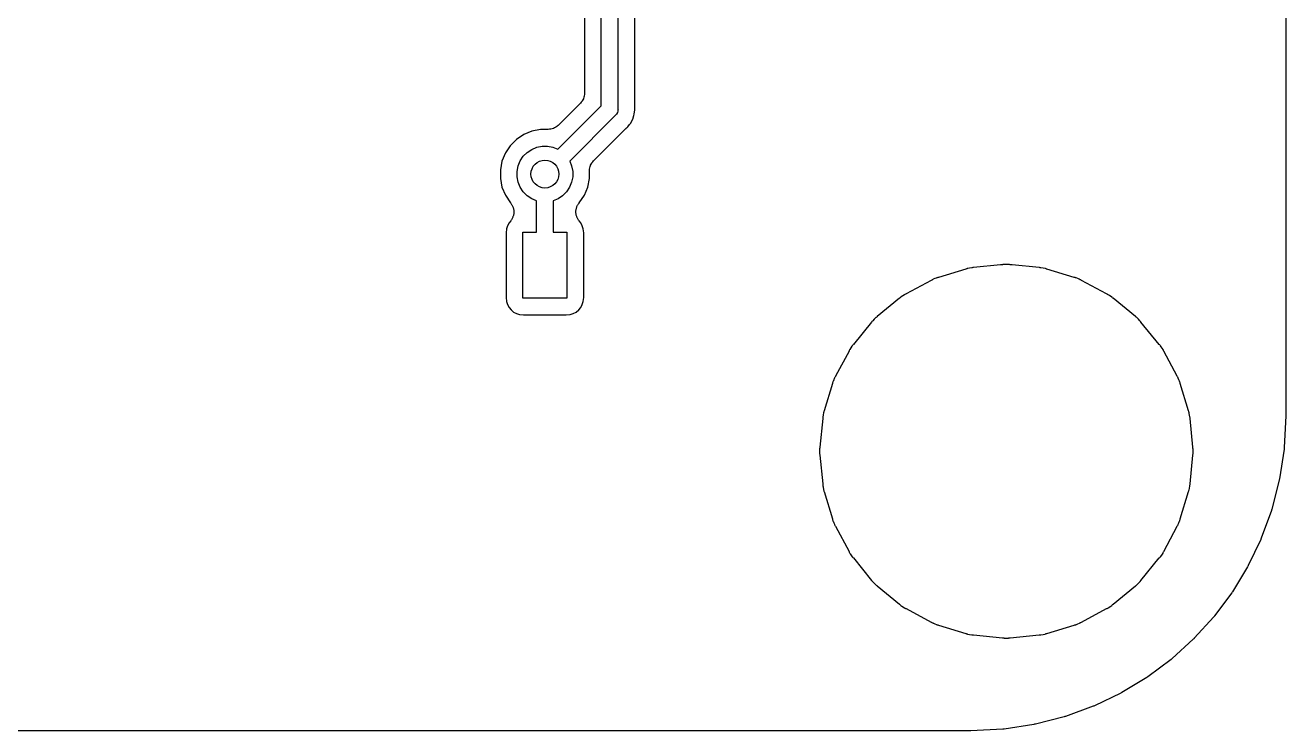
# Model space of a CAD drawing. Extents: x 98.9 to 141.5, y -118.8 to -76.2.
# Drawn here: x 130 to 141.49, y -118.8 to -112.37 of the extents above; entities that cross this region are included whole.
import ezdxf

# ---------------------------------------------------------------- set-up
doc = ezdxf.new("R2010")
doc.units = 0
doc.layers.add('BLACK', color=7, linetype='CONTINUOUS')

msp = doc.modelspace()

# ---------------------------------------------------------------- linework, layer by layer
at = {"layer": 'BLACK', "linetype": 'CONTINUOUS'}
for p, q in [((141.488, -102.097), (141.488, -115.926)), ((135.249, -113.108), (135.249, -108.662)), ((135.401, -108.634), (135.401, -113.136)), ((135.554, -113.123), (135.554, -108.647)), ((135.096, -108.777), (135.096, -112.993)), ((135.08, -113.053), (135.075, -113.063)), ((135.086, -113.043), (135.08, -113.053)), ((135.087, -113.042), (135.086, -113.042)), ((135.086, -113.042), (135.086, -113.043)), ((135.09, -113.03), (135.087, -113.042)), ((135.094, -113.019), (135.09, -113.03)), ((135.095, -113.006), (135.094, -113.018)), ((135.094, -113.018), (135.094, -113.018)), ((135.094, -113.018), (135.094, -113.019)), ((135.096, -112.994), (135.095, -113.006)), ((135.096, -112.993), (135.096, -112.993)), ((135.096, -112.993), (135.096, -112.993)), ((135.096, -112.993), (135.096, -112.993)), ((135.096, -112.993), (135.096, -112.994)), ((134.853, -113.504), (135.249, -113.108)), ((135.059, -113.083), (134.855, -113.286)), ((135.067, -113.073), (135.059, -113.083)), ((135.074, -113.064), (135.067, -113.073)), ((135.075, -113.064), (135.074, -113.064)), ((135.075, -113.063), (135.075, -113.064)), ((135.396, -113.169), (135.389, -113.183)), ((135.4, -113.155), (135.396, -113.169)), ((135.401, -113.144), (135.4, -113.155)), ((135.401, -113.136), (135.402, -113.14)), ((135.402, -113.14), (135.401, -113.144)), ((135.401, -113.144), (135.401, -113.144)), ((135.55, -113.184), (135.554, -113.145)), ((135.554, -113.128), (135.554, -113.123)), ((135.554, -113.133), (135.554, -113.128)), ((135.554, -113.135), (135.554, -113.133)), ((135.555, -113.14), (135.554, -113.135)), ((135.554, -113.145), (135.555, -113.14)), ((135.554, -113.145), (135.554, -113.145)), ((134.855, -113.286), (134.855, -113.287)), ((135.376, -113.197), (134.961, -113.612)), ((135.379, -113.194), (135.376, -113.197)), ((135.389, -113.183), (135.379, -113.194)), ((135.491, -113.298), (135.506, -113.279)), ((135.506, -113.279), (135.516, -113.268)), ((135.506, -113.279), (135.506, -113.279)), ((135.516, -113.268), (135.537, -113.228)), ((135.537, -113.228), (135.547, -113.197)), ((135.547, -113.197), (135.55, -113.185)), ((135.547, -113.197), (135.547, -113.197)), ((135.55, -113.185), (135.55, -113.184)), ((135.55, -113.184), (135.55, -113.184)), ((134.542, -113.37), (134.476, -113.414)), ((134.616, -113.339), (134.542, -113.37)), ((134.695, -113.324), (134.616, -113.339)), ((134.766, -113.324), (134.695, -113.324)), ((134.777, -113.322), (134.766, -113.324)), ((134.789, -113.321), (134.777, -113.322)), ((134.79, -113.321), (134.789, -113.321)), ((134.801, -113.318), (134.79, -113.321)), ((134.79, -113.321), (134.79, -113.321)), ((134.813, -113.315), (134.801, -113.318)), ((134.814, -113.314), (134.813, -113.314)), ((134.813, -113.314), (134.813, -113.315)), ((134.824, -113.309), (134.814, -113.314)), ((134.835, -113.303), (134.824, -113.309)), ((134.836, -113.302), (134.835, -113.303)), ((134.835, -113.303), (134.835, -113.303)), ((134.845, -113.295), (134.836, -113.302)), ((134.854, -113.288), (134.845, -113.295)), ((134.855, -113.287), (134.854, -113.288)), ((134.855, -113.287), (134.855, -113.287)), ((134.855, -113.287), (134.855, -113.287)), ((135.179, -113.61), (135.474, -113.314)), ((135.474, -113.314), (135.476, -113.313)), ((135.476, -113.313), (135.48, -113.309)), ((135.48, -113.309), (135.484, -113.306)), ((135.484, -113.306), (135.487, -113.302)), ((135.487, -113.302), (135.491, -113.299)), ((135.491, -113.299), (135.491, -113.298)), ((134.419, -113.471), (134.375, -113.537)), ((134.476, -113.414), (134.419, -113.471)), ((134.573, -113.533), (134.615, -113.505)), ((134.615, -113.505), (134.661, -113.486)), ((134.661, -113.486), (134.71, -113.476)), ((134.71, -113.476), (134.76, -113.476)), ((134.76, -113.476), (134.809, -113.486)), ((134.809, -113.486), (134.853, -113.504)), ((134.344, -113.611), (134.329, -113.69)), ((134.375, -113.537), (134.344, -113.611)), ((134.491, -113.656), (134.51, -113.61)), ((134.51, -113.61), (134.538, -113.568)), ((134.538, -113.568), (134.573, -113.533)), ((134.961, -113.612), (134.979, -113.656)), ((135.157, -113.639), (135.163, -113.629)), ((135.163, -113.629), (135.163, -113.628)), ((135.163, -113.628), (135.164, -113.628)), ((135.164, -113.628), (135.171, -113.619)), ((135.171, -113.619), (135.179, -113.61)), ((134.329, -113.69), (134.329, -113.77)), ((134.481, -113.705), (134.491, -113.656)), ((134.481, -113.755), (134.481, -113.705)), ((134.979, -113.656), (134.989, -113.705)), ((134.989, -113.705), (134.989, -113.755)), ((135.141, -113.698), (135.143, -113.686)), ((135.141, -113.699), (135.141, -113.698)), ((135.141, -113.77), (135.141, -113.699)), ((135.141, -113.699), (135.141, -113.699)), ((135.141, -113.699), (135.141, -113.699)), ((135.141, -113.699), (135.141, -113.699)), ((135.143, -113.686), (135.144, -113.674)), ((135.144, -113.673), (135.148, -113.662)), ((135.144, -113.674), (135.144, -113.673)), ((135.144, -113.674), (135.144, -113.674)), ((135.148, -113.662), (135.151, -113.651)), ((135.151, -113.65), (135.152, -113.649)), ((135.151, -113.651), (135.151, -113.65)), ((135.152, -113.649), (135.157, -113.639)), ((134.329, -113.77), (134.344, -113.849)), ((134.344, -113.849), (134.375, -113.923)), ((134.491, -113.804), (134.481, -113.755)), ((134.51, -113.85), (134.491, -113.804)), ((134.538, -113.892), (134.51, -113.85)), ((134.96, -113.85), (134.932, -113.892)), ((134.979, -113.804), (134.96, -113.85)), ((134.989, -113.755), (134.979, -113.804)), ((135.095, -113.923), (135.126, -113.849)), ((135.126, -113.849), (135.141, -113.77)), ((134.375, -113.923), (134.421, -113.992)), ((134.573, -113.927), (134.538, -113.892)), ((134.615, -113.955), (134.573, -113.927)), ((134.659, -113.973), (134.615, -113.955)), ((134.659, -114.26), (134.659, -113.973)), ((134.855, -113.955), (134.811, -113.973)), ((134.811, -113.973), (134.811, -114.26)), ((134.897, -113.927), (134.855, -113.955)), ((134.932, -113.892), (134.897, -113.927)), ((135.049, -113.991), (135.095, -113.923)), ((134.421, -113.992), (134.424, -113.995)), ((134.424, -113.995), (134.428, -114)), ((134.428, -114), (134.432, -114.006)), ((134.432, -114.006), (134.435, -114.011)), ((134.435, -114.011), (134.438, -114.016)), ((134.438, -114.016), (134.44, -114.022)), ((134.44, -114.022), (134.443, -114.028)), ((134.443, -114.028), (134.445, -114.033)), ((134.445, -114.033), (134.447, -114.039)), ((134.447, -114.039), (134.448, -114.045)), ((134.448, -114.045), (134.45, -114.051)), ((134.45, -114.051), (134.451, -114.057)), ((134.451, -114.057), (134.452, -114.063)), ((134.452, -114.088), (134.451, -114.094)), ((134.452, -114.063), (134.452, -114.07)), ((134.452, -114.07), (134.452, -114.076)), ((134.452, -114.076), (134.452, -114.082)), ((134.452, -114.082), (134.452, -114.088)), ((135.017, -114.074), (135.018, -114.068)), ((135.018, -114.08), (135.017, -114.074)), ((135.018, -114.061), (135.019, -114.055)), ((135.018, -114.068), (135.018, -114.061)), ((135.018, -114.086), (135.018, -114.08)), ((135.019, -114.092), (135.018, -114.086)), ((135.019, -114.055), (135.02, -114.05)), ((135.02, -114.05), (135.022, -114.043)), ((135.022, -114.043), (135.023, -114.037)), ((135.023, -114.037), (135.026, -114.032)), ((135.026, -114.032), (135.027, -114.026)), ((135.027, -114.026), (135.03, -114.02)), ((135.03, -114.02), (135.033, -114.014)), ((135.033, -114.014), (135.036, -114.009)), ((135.036, -114.009), (135.039, -114.004)), ((135.039, -114.004), (135.043, -113.999)), ((135.043, -113.999), (135.047, -113.994)), ((135.047, -113.994), (135.049, -113.991)), ((134.394, -114.201), (134.385, -114.23)), ((134.408, -114.175), (134.394, -114.201)), ((134.424, -114.155), (134.408, -114.175)), ((134.427, -114.151), (134.424, -114.155)), ((134.431, -114.146), (134.427, -114.151)), ((134.434, -114.14), (134.431, -114.146)), ((134.437, -114.135), (134.434, -114.14)), ((134.44, -114.13), (134.437, -114.135)), ((134.442, -114.124), (134.44, -114.13)), ((134.444, -114.118), (134.442, -114.124)), ((134.447, -114.112), (134.444, -114.118)), ((134.448, -114.106), (134.447, -114.112)), ((134.45, -114.101), (134.448, -114.106)), ((134.451, -114.094), (134.45, -114.101)), ((135.02, -114.099), (135.019, -114.092)), ((135.021, -114.105), (135.02, -114.099)), ((135.023, -114.11), (135.021, -114.105)), ((135.025, -114.116), (135.023, -114.11)), ((135.027, -114.123), (135.025, -114.116)), ((135.03, -114.128), (135.027, -114.123)), ((135.032, -114.133), (135.03, -114.128)), ((135.035, -114.139), (135.032, -114.133)), ((135.038, -114.145), (135.035, -114.139)), ((135.042, -114.149), (135.038, -114.145)), ((135.045, -114.154), (135.042, -114.149)), ((135.046, -114.155), (135.045, -114.154)), ((135.062, -114.175), (135.046, -114.155)), ((135.076, -114.201), (135.062, -114.175)), ((135.085, -114.23), (135.076, -114.201)), ((134.385, -114.23), (134.381, -114.266)), ((134.381, -114.266), (134.381, -114.854)), ((134.535, -114.86), (134.535, -114.26)), ((134.535, -114.26), (134.659, -114.26)), ((134.811, -114.26), (134.935, -114.26)), ((134.935, -114.26), (134.935, -114.86)), ((135.089, -114.266), (135.085, -114.23)), ((135.089, -114.854), (135.089, -114.266)), ((138.573, -114.596), (138.324, -114.672)), ((138.578, -114.594), (138.573, -114.596)), ((138.583, -114.593), (138.578, -114.594)), ((138.584, -114.592), (138.583, -114.593)), ((138.588, -114.59), (138.584, -114.592)), ((138.606, -114.587), (138.588, -114.59)), ((138.627, -114.583), (138.606, -114.587)), ((138.606, -114.587), (138.606, -114.587)), ((138.606, -114.587), (138.606, -114.587)), ((138.631, -114.583), (138.627, -114.583)), ((138.636, -114.582), (138.631, -114.583)), ((138.641, -114.582), (138.636, -114.582)), ((138.643, -114.582), (138.641, -114.582)), ((138.889, -114.558), (138.643, -114.582)), ((138.905, -114.556), (138.889, -114.558)), ((138.889, -114.558), (138.889, -114.558)), ((138.91, -114.555), (138.905, -114.556)), ((138.916, -114.555), (138.91, -114.555)), ((138.917, -114.554), (138.916, -114.555)), ((138.921, -114.554), (138.917, -114.554)), ((138.937, -114.554), (138.921, -114.554)), ((138.945, -114.554), (138.937, -114.554)), ((138.961, -114.554), (138.945, -114.554)), ((138.965, -114.554), (138.961, -114.554)), ((138.97, -114.555), (138.965, -114.554)), ((138.975, -114.556), (138.97, -114.555)), ((138.977, -114.556), (138.975, -114.556)), ((138.992, -114.558), (138.977, -114.556)), ((138.993, -114.558), (138.992, -114.558)), ((139.239, -114.582), (138.993, -114.558)), ((139.244, -114.582), (139.239, -114.582)), ((139.25, -114.583), (139.244, -114.582)), ((139.251, -114.583), (139.25, -114.583)), ((139.255, -114.583), (139.251, -114.583)), ((139.276, -114.587), (139.255, -114.583)), ((139.294, -114.59), (139.276, -114.587)), ((139.276, -114.587), (139.276, -114.587)), ((139.298, -114.592), (139.294, -114.59)), ((139.303, -114.593), (139.298, -114.592)), ((139.308, -114.596), (139.303, -114.593)), ((139.309, -114.596), (139.308, -114.596)), ((139.558, -114.672), (139.309, -114.596)), ((138.257, -114.699), (138.028, -114.822)), ((138.262, -114.696), (138.257, -114.699)), ((138.266, -114.694), (138.262, -114.696)), ((138.268, -114.693), (138.266, -114.694)), ((138.271, -114.691), (138.268, -114.693)), ((138.275, -114.689), (138.271, -114.691)), ((138.29, -114.683), (138.275, -114.689)), ((138.275, -114.689), (138.275, -114.689)), ((138.303, -114.678), (138.29, -114.683)), ((138.29, -114.683), (138.29, -114.683)), ((138.29, -114.683), (138.29, -114.683)), ((138.304, -114.677), (138.303, -114.678)), ((138.303, -114.678), (138.303, -114.678)), ((138.308, -114.675), (138.304, -114.677)), ((138.311, -114.675), (138.308, -114.675)), ((138.317, -114.673), (138.311, -114.675)), ((138.322, -114.672), (138.317, -114.673)), ((138.324, -114.672), (138.322, -114.672)), ((139.564, -114.673), (139.558, -114.672)), ((139.569, -114.674), (139.564, -114.673)), ((139.571, -114.675), (139.569, -114.674)), ((139.574, -114.675), (139.571, -114.675)), ((139.578, -114.677), (139.574, -114.675)), ((139.593, -114.683), (139.578, -114.677)), ((139.578, -114.677), (139.578, -114.677)), ((139.606, -114.689), (139.593, -114.683)), ((139.593, -114.683), (139.593, -114.683)), ((139.593, -114.683), (139.593, -114.683)), ((139.607, -114.689), (139.606, -114.689)), ((139.606, -114.689), (139.606, -114.689)), ((139.611, -114.691), (139.607, -114.689)), ((139.614, -114.693), (139.611, -114.691)), ((139.619, -114.695), (139.614, -114.693)), ((139.623, -114.698), (139.619, -114.695)), ((139.625, -114.699), (139.623, -114.698)), ((139.854, -114.822), (139.625, -114.699)), ((134.381, -114.854), (134.385, -114.89)), ((134.385, -114.89), (134.394, -114.919)), ((134.935, -114.86), (134.535, -114.86)), ((135.076, -114.919), (135.085, -114.89)), ((135.085, -114.89), (135.089, -114.854)), ((137.968, -114.862), (137.764, -115.029)), ((137.972, -114.858), (137.968, -114.862)), ((137.976, -114.855), (137.972, -114.858)), ((137.977, -114.853), (137.976, -114.855)), ((137.98, -114.851), (137.977, -114.853)), ((137.983, -114.848), (137.98, -114.851)), ((138.013, -114.829), (137.983, -114.848)), ((137.983, -114.848), (137.983, -114.848)), ((138.016, -114.827), (138.013, -114.829)), ((138.021, -114.825), (138.016, -114.827)), ((138.026, -114.823), (138.021, -114.825)), ((138.028, -114.822), (138.026, -114.823)), ((139.859, -114.824), (139.854, -114.822)), ((139.864, -114.826), (139.859, -114.824)), ((139.866, -114.827), (139.864, -114.826)), ((139.869, -114.829), (139.866, -114.827)), ((139.882, -114.837), (139.869, -114.829)), ((139.902, -114.851), (139.882, -114.837)), ((139.882, -114.837), (139.882, -114.837)), ((139.905, -114.853), (139.902, -114.851)), ((139.909, -114.857), (139.905, -114.853)), ((139.913, -114.861), (139.909, -114.857)), ((139.914, -114.862), (139.913, -114.861)), ((140.118, -115.029), (139.914, -114.862)), ((134.394, -114.919), (134.408, -114.945)), ((134.408, -114.945), (134.427, -114.968)), ((134.427, -114.968), (134.45, -114.987)), ((134.45, -114.987), (134.476, -115.001)), ((134.476, -115.001), (134.505, -115.01)), ((134.965, -115.01), (134.994, -115.001)), ((134.994, -115.001), (135.02, -114.987)), ((135.02, -114.987), (135.043, -114.968)), ((135.043, -114.968), (135.062, -114.945)), ((135.062, -114.945), (135.076, -114.919)), ((134.505, -115.01), (134.541, -115.014)), ((134.541, -115.014), (134.929, -115.014)), ((134.929, -115.014), (134.965, -115.01)), ((137.713, -115.079), (137.547, -115.283)), ((137.716, -115.075), (137.713, -115.079)), ((137.72, -115.071), (137.716, -115.075)), ((137.721, -115.069), (137.72, -115.071)), ((137.723, -115.066), (137.721, -115.069)), ((137.737, -115.052), (137.723, -115.066)), ((137.751, -115.038), (137.737, -115.052)), ((137.737, -115.052), (137.737, -115.052)), ((137.737, -115.052), (137.737, -115.052)), ((137.754, -115.036), (137.751, -115.038)), ((137.758, -115.033), (137.754, -115.036)), ((137.763, -115.03), (137.758, -115.033)), ((137.764, -115.029), (137.763, -115.03)), ((140.122, -115.032), (140.118, -115.029)), ((140.126, -115.035), (140.122, -115.032)), ((140.128, -115.036), (140.126, -115.035)), ((140.131, -115.038), (140.128, -115.036)), ((140.145, -115.052), (140.131, -115.038)), ((140.159, -115.066), (140.145, -115.052)), ((140.145, -115.052), (140.145, -115.052)), ((140.145, -115.052), (140.145, -115.052)), ((140.161, -115.069), (140.159, -115.066)), ((140.164, -115.074), (140.161, -115.069)), ((140.167, -115.078), (140.164, -115.074)), ((140.168, -115.079), (140.167, -115.078)), ((140.335, -115.283), (140.168, -115.079)), ((137.507, -115.343), (137.384, -115.572)), ((137.509, -115.338), (137.507, -115.343)), ((137.511, -115.333), (137.509, -115.338)), ((137.512, -115.331), (137.511, -115.333)), ((137.513, -115.328), (137.512, -115.331)), ((137.533, -115.298), (137.513, -115.328)), ((137.536, -115.295), (137.533, -115.298)), ((137.533, -115.298), (137.533, -115.298)), ((137.538, -115.292), (137.536, -115.295)), ((137.542, -115.288), (137.538, -115.292)), ((137.545, -115.284), (137.542, -115.288)), ((137.547, -115.283), (137.545, -115.284)), ((140.339, -115.287), (140.335, -115.283)), ((140.343, -115.291), (140.339, -115.287)), ((140.344, -115.292), (140.343, -115.291)), ((140.346, -115.295), (140.344, -115.292)), ((140.353, -115.304), (140.346, -115.295)), ((140.369, -115.328), (140.353, -115.304)), ((140.353, -115.304), (140.353, -115.304)), ((140.37, -115.331), (140.369, -115.328)), ((140.372, -115.336), (140.37, -115.331)), ((140.374, -115.341), (140.372, -115.336)), ((140.375, -115.343), (140.374, -115.341)), ((140.498, -115.572), (140.375, -115.343)), ((137.378, -115.583), (137.376, -115.586)), ((137.38, -115.578), (137.378, -115.583)), ((137.383, -115.574), (137.38, -115.578)), ((137.384, -115.572), (137.383, -115.574)), ((140.501, -115.577), (140.498, -115.572)), ((140.503, -115.582), (140.501, -115.577)), ((140.504, -115.583), (140.503, -115.582)), ((140.506, -115.586), (140.504, -115.583)), ((137.357, -115.639), (137.281, -115.888)), ((137.358, -115.633), (137.357, -115.639)), ((137.359, -115.628), (137.358, -115.633)), ((137.36, -115.627), (137.359, -115.628)), ((137.362, -115.619), (137.36, -115.623)), ((137.36, -115.623), (137.36, -115.627)), ((137.368, -115.605), (137.362, -115.619)), ((137.362, -115.619), (137.362, -115.619)), ((137.373, -115.591), (137.368, -115.605)), ((137.368, -115.605), (137.368, -115.605)), ((137.368, -115.605), (137.368, -115.605)), ((137.374, -115.59), (137.373, -115.591)), ((137.373, -115.591), (137.373, -115.591)), ((137.376, -115.586), (137.374, -115.59)), ((140.508, -115.59), (140.506, -115.586)), ((140.514, -115.605), (140.508, -115.59)), ((140.508, -115.59), (140.508, -115.59)), ((140.519, -115.618), (140.514, -115.605)), ((140.514, -115.605), (140.514, -115.605)), ((140.514, -115.605), (140.514, -115.605)), ((140.52, -115.619), (140.519, -115.618)), ((140.519, -115.618), (140.519, -115.618)), ((140.522, -115.623), (140.52, -115.619)), ((140.522, -115.627), (140.522, -115.623)), ((140.524, -115.632), (140.522, -115.627)), ((140.525, -115.637), (140.524, -115.632)), ((140.525, -115.639), (140.525, -115.637)), ((140.601, -115.888), (140.525, -115.639)), ((137.271, -115.926), (137.267, -115.942)), ((137.275, -115.903), (137.271, -115.926)), ((137.271, -115.926), (137.271, -115.926)), ((137.277, -115.899), (137.275, -115.903)), ((137.278, -115.894), (137.277, -115.899)), ((137.28, -115.889), (137.278, -115.894)), ((137.281, -115.888), (137.28, -115.889)), ((140.603, -115.893), (140.601, -115.888)), ((140.605, -115.898), (140.603, -115.893)), ((140.605, -115.899), (140.605, -115.898)), ((140.607, -115.903), (140.605, -115.899)), ((140.608, -115.911), (140.607, -115.903)), ((140.614, -115.942), (140.608, -115.911)), ((140.608, -115.911), (140.608, -115.911)), ((140.608, -115.911), (140.608, -115.911)), ((141.488, -115.926), (141.488, -115.928)), ((141.488, -115.928), (141.488, -115.93)), ((137.267, -115.958), (137.241, -116.22)), ((137.267, -115.942), (137.267, -115.946)), ((137.267, -115.946), (137.267, -115.948)), ((137.267, -115.948), (137.267, -115.953)), ((137.267, -115.953), (137.267, -115.958)), ((140.614, -115.946), (140.614, -115.942)), ((140.615, -115.951), (140.614, -115.946)), ((140.615, -115.956), (140.615, -115.951)), ((140.615, -115.958), (140.615, -115.956)), ((140.641, -116.22), (140.615, -115.958)), ((141.488, -115.933), (141.474, -116.223)), ((141.488, -115.93), (141.488, -115.933)), ((137.239, -116.232), (137.238, -116.236)), ((137.238, -116.236), (137.238, -116.256)), ((137.238, -116.256), (137.238, -116.256)), ((137.238, -116.256), (137.238, -116.256)), ((137.238, -116.256), (137.238, -116.276)), ((137.24, -116.227), (137.239, -116.232)), ((137.241, -116.222), (137.24, -116.227)), ((137.241, -116.22), (137.241, -116.222)), ((140.642, -116.225), (140.641, -116.22)), ((140.642, -116.231), (140.642, -116.225)), ((140.643, -116.232), (140.642, -116.231)), ((140.644, -116.236), (140.643, -116.232)), ((140.644, -116.256), (140.644, -116.236)), ((140.644, -116.276), (140.644, -116.256)), ((140.644, -116.256), (140.644, -116.256)), ((140.644, -116.256), (140.644, -116.256)), ((141.472, -116.236), (141.431, -116.509)), ((141.473, -116.23), (141.472, -116.236)), ((141.474, -116.223), (141.473, -116.225)), ((141.473, -116.225), (141.473, -116.23)), ((137.238, -116.276), (137.239, -116.28)), ((137.239, -116.28), (137.239, -116.281)), ((137.239, -116.281), (137.24, -116.287)), ((137.24, -116.287), (137.241, -116.292)), ((137.241, -116.292), (137.267, -116.554)), ((140.615, -116.554), (140.641, -116.292)), ((140.641, -116.29), (140.642, -116.285)), ((140.641, -116.292), (140.641, -116.29)), ((140.642, -116.285), (140.643, -116.28)), ((140.643, -116.28), (140.644, -116.276)), ((137.267, -116.554), (137.267, -116.556)), ((137.267, -116.556), (137.267, -116.561)), ((137.267, -116.561), (137.267, -116.566)), ((137.267, -116.566), (137.267, -116.57)), ((137.267, -116.57), (137.27, -116.581)), ((137.27, -116.581), (137.27, -116.581)), ((137.27, -116.581), (137.275, -116.609)), ((137.275, -116.609), (137.277, -116.613)), ((137.277, -116.613), (137.277, -116.614)), ((137.277, -116.614), (137.279, -116.62)), ((140.602, -116.623), (140.604, -116.618)), ((140.604, -116.618), (140.605, -116.613)), ((140.605, -116.613), (140.607, -116.609)), ((140.607, -116.609), (140.609, -116.596)), ((140.609, -116.596), (140.614, -116.57)), ((140.609, -116.596), (140.609, -116.596)), ((140.614, -116.565), (140.615, -116.559)), ((140.614, -116.566), (140.614, -116.565)), ((140.614, -116.57), (140.614, -116.566)), ((140.615, -116.559), (140.615, -116.554)), ((141.428, -116.521), (141.361, -116.784)), ((141.429, -116.516), (141.428, -116.521)), ((141.431, -116.51), (141.429, -116.516)), ((141.431, -116.509), (141.431, -116.51)), ((137.279, -116.62), (137.281, -116.624)), ((137.281, -116.624), (137.357, -116.873)), ((140.525, -116.873), (140.601, -116.624)), ((140.601, -116.624), (140.602, -116.623)), ((141.357, -116.796), (141.265, -117.048)), ((141.359, -116.791), (141.357, -116.796)), ((141.361, -116.786), (141.359, -116.791)), ((141.361, -116.784), (141.361, -116.786)), ((137.357, -116.873), (137.357, -116.875)), ((137.357, -116.875), (137.358, -116.88)), ((137.358, -116.88), (137.36, -116.886)), ((137.36, -116.886), (137.36, -116.889)), ((137.36, -116.889), (137.362, -116.893)), ((137.362, -116.893), (137.362, -116.894)), ((137.362, -116.894), (137.362, -116.894)), ((137.362, -116.894), (137.368, -116.908)), ((137.368, -116.908), (137.368, -116.908)), ((137.368, -116.908), (137.368, -116.908)), ((137.368, -116.908), (137.374, -116.922)), ((137.374, -116.922), (137.374, -116.923)), ((137.374, -116.923), (137.376, -116.926)), ((137.376, -116.926), (137.378, -116.929)), ((137.378, -116.929), (137.379, -116.931)), ((137.379, -116.931), (137.381, -116.935)), ((137.381, -116.935), (137.384, -116.94)), ((137.384, -116.94), (137.507, -117.169)), ((140.375, -117.169), (140.498, -116.94)), ((140.498, -116.94), (140.499, -116.938)), ((140.499, -116.938), (140.502, -116.934)), ((140.502, -116.934), (140.504, -116.929)), ((140.504, -116.929), (140.506, -116.926)), ((140.506, -116.926), (140.508, -116.923)), ((140.508, -116.921), (140.514, -116.908)), ((140.508, -116.923), (140.508, -116.921)), ((140.508, -116.921), (140.508, -116.921)), ((140.514, -116.908), (140.52, -116.893)), ((140.514, -116.908), (140.514, -116.908)), ((140.514, -116.908), (140.514, -116.908)), ((140.52, -116.893), (140.522, -116.889)), ((140.52, -116.893), (140.52, -116.893)), ((140.522, -116.886), (140.523, -116.884)), ((140.522, -116.889), (140.522, -116.886)), ((140.523, -116.884), (140.524, -116.879)), ((140.524, -116.879), (140.525, -116.873)), ((141.261, -117.059), (141.146, -117.299)), ((141.262, -117.054), (141.261, -117.059)), ((141.265, -117.05), (141.262, -117.054)), ((141.265, -117.048), (141.265, -117.05)), ((137.507, -117.169), (137.507, -117.171)), ((137.507, -117.171), (137.509, -117.176)), ((137.509, -117.176), (137.512, -117.181)), ((137.512, -117.181), (137.513, -117.184)), ((137.513, -117.184), (137.518, -117.191)), ((137.518, -117.191), (137.518, -117.191)), ((137.518, -117.191), (137.518, -117.191)), ((137.518, -117.191), (137.536, -117.217)), ((140.357, -117.202), (140.369, -117.184)), ((140.369, -117.184), (140.37, -117.181)), ((140.37, -117.181), (140.371, -117.179)), ((140.371, -117.179), (140.373, -117.174)), ((140.373, -117.174), (140.375, -117.169)), ((137.536, -117.217), (137.538, -117.22)), ((137.538, -117.22), (137.539, -117.221)), ((137.539, -117.221), (137.543, -117.225)), ((137.543, -117.225), (137.547, -117.229)), ((137.547, -117.229), (137.713, -117.433)), ((140.168, -117.433), (140.335, -117.229)), ((140.335, -117.229), (140.337, -117.228)), ((140.337, -117.228), (140.34, -117.224)), ((140.34, -117.224), (140.344, -117.22)), ((140.344, -117.22), (140.346, -117.217)), ((140.346, -117.217), (140.357, -117.202)), ((140.357, -117.202), (140.357, -117.202)), ((141.142, -117.305), (141.14, -117.31)), ((141.145, -117.301), (141.142, -117.305)), ((141.146, -117.299), (141.145, -117.301)), ((141.14, -117.31), (141.003, -117.536)), ((137.713, -117.433), (137.715, -117.434)), ((137.715, -117.434), (137.717, -117.439)), ((137.717, -117.439), (137.721, -117.443)), ((137.721, -117.443), (137.723, -117.446)), ((137.723, -117.446), (137.737, -117.46)), ((137.737, -117.46), (137.737, -117.46)), ((137.737, -117.46), (137.737, -117.46)), ((137.737, -117.46), (137.751, -117.474)), ((137.751, -117.474), (137.754, -117.476)), ((137.754, -117.476), (137.756, -117.477)), ((137.756, -117.477), (137.76, -117.481)), ((137.76, -117.481), (137.764, -117.484)), ((137.764, -117.484), (137.968, -117.651)), ((139.914, -117.651), (140.118, -117.484)), ((140.118, -117.484), (140.119, -117.482)), ((140.119, -117.482), (140.124, -117.48)), ((140.124, -117.48), (140.128, -117.476)), ((140.128, -117.476), (140.131, -117.474)), ((140.131, -117.474), (140.145, -117.46)), ((140.145, -117.46), (140.159, -117.446)), ((140.145, -117.46), (140.145, -117.46)), ((140.145, -117.46), (140.145, -117.46)), ((140.159, -117.446), (140.161, -117.443)), ((140.161, -117.443), (140.162, -117.441)), ((140.162, -117.441), (140.166, -117.437)), ((140.166, -117.437), (140.168, -117.433)), ((141.002, -117.537), (140.999, -117.541)), ((141.003, -117.536), (141.002, -117.537)), ((137.968, -117.651), (137.969, -117.652)), ((137.969, -117.652), (137.973, -117.656)), ((139.91, -117.654), (139.914, -117.651)), ((140.996, -117.546), (140.838, -117.757)), ((140.999, -117.541), (140.996, -117.546)), ((137.973, -117.656), (137.977, -117.659)), ((137.977, -117.659), (137.98, -117.662)), ((137.98, -117.662), (137.989, -117.668)), ((137.989, -117.668), (137.989, -117.668)), ((137.989, -117.668), (138.013, -117.684)), ((138.013, -117.684), (138.016, -117.685)), ((138.016, -117.685), (138.018, -117.686)), ((138.018, -117.686), (138.023, -117.688)), ((138.023, -117.688), (138.028, -117.69)), ((138.028, -117.69), (138.257, -117.813)), ((139.625, -117.813), (139.854, -117.69)), ((139.854, -117.69), (139.856, -117.69)), ((139.856, -117.69), (139.861, -117.688)), ((139.861, -117.688), (139.866, -117.685)), ((139.866, -117.685), (139.869, -117.684)), ((139.869, -117.684), (139.894, -117.667)), ((139.894, -117.667), (139.902, -117.662)), ((139.894, -117.667), (139.894, -117.667)), ((139.894, -117.667), (139.894, -117.667)), ((139.902, -117.662), (139.905, -117.659)), ((139.905, -117.659), (139.906, -117.658)), ((139.906, -117.658), (139.91, -117.654)), ((140.831, -117.766), (140.654, -117.961)), ((140.834, -117.762), (140.831, -117.766)), ((140.837, -117.758), (140.834, -117.762)), ((140.838, -117.757), (140.837, -117.758)), ((138.257, -117.813), (138.259, -117.814)), ((138.259, -117.814), (138.263, -117.817)), ((138.263, -117.817), (138.268, -117.819)), ((138.268, -117.819), (138.271, -117.821)), ((138.271, -117.821), (138.274, -117.823)), ((138.274, -117.823), (138.276, -117.824)), ((138.276, -117.824), (138.276, -117.824)), ((138.276, -117.824), (138.29, -117.829)), ((138.29, -117.829), (138.29, -117.829)), ((138.29, -117.829), (138.29, -117.829)), ((138.29, -117.829), (138.304, -117.835)), ((138.304, -117.835), (138.304, -117.835)), ((138.304, -117.835), (138.308, -117.837)), ((138.308, -117.837), (138.311, -117.837)), ((138.311, -117.837), (138.313, -117.838)), ((138.313, -117.838), (138.318, -117.839)), ((138.318, -117.839), (138.324, -117.841)), ((138.324, -117.841), (138.573, -117.916)), ((139.309, -117.916), (139.558, -117.841)), ((139.558, -117.841), (139.56, -117.84)), ((139.56, -117.84), (139.565, -117.839)), ((139.565, -117.839), (139.57, -117.837)), ((139.57, -117.837), (139.574, -117.837)), ((139.574, -117.837), (139.578, -117.835)), ((139.578, -117.835), (139.579, -117.835)), ((139.579, -117.835), (139.592, -117.829)), ((139.579, -117.835), (139.579, -117.835)), ((139.592, -117.829), (139.607, -117.823)), ((139.592, -117.829), (139.592, -117.829)), ((139.592, -117.829), (139.592, -117.829)), ((139.607, -117.823), (139.611, -117.821)), ((139.607, -117.823), (139.607, -117.823)), ((139.611, -117.821), (139.614, -117.819)), ((139.614, -117.819), (139.615, -117.818)), ((139.615, -117.818), (139.62, -117.816)), ((139.62, -117.816), (139.625, -117.813)), ((138.573, -117.916), (138.574, -117.917)), ((138.574, -117.917), (138.579, -117.919)), ((138.579, -117.919), (138.584, -117.92)), ((138.584, -117.92), (138.588, -117.922)), ((138.588, -117.922), (138.605, -117.925)), ((138.605, -117.925), (138.605, -117.925)), ((138.605, -117.925), (138.627, -117.93)), ((138.627, -117.93), (138.631, -117.93)), ((138.631, -117.93), (138.632, -117.93)), ((138.632, -117.93), (138.638, -117.93)), ((138.638, -117.93), (138.643, -117.93)), ((138.643, -117.93), (138.905, -117.956)), ((138.905, -117.956), (138.907, -117.956)), ((138.907, -117.956), (138.912, -117.957)), ((138.912, -117.957), (138.917, -117.958)), ((138.917, -117.958), (138.921, -117.959)), ((138.921, -117.959), (138.941, -117.959)), ((138.941, -117.959), (138.941, -117.959)), ((138.941, -117.959), (138.941, -117.959)), ((138.941, -117.959), (138.961, -117.959)), ((138.961, -117.959), (138.965, -117.958)), ((138.965, -117.958), (138.966, -117.958)), ((138.966, -117.958), (138.972, -117.957)), ((138.972, -117.957), (138.977, -117.956)), ((138.977, -117.956), (139.239, -117.93)), ((139.239, -117.93), (139.241, -117.93)), ((139.241, -117.93), (139.246, -117.93)), ((139.246, -117.93), (139.251, -117.93)), ((139.251, -117.93), (139.255, -117.93)), ((139.255, -117.93), (139.276, -117.925)), ((139.276, -117.925), (139.294, -117.922)), ((139.276, -117.925), (139.276, -117.925)), ((139.294, -117.922), (139.298, -117.92)), ((139.298, -117.92), (139.299, -117.92)), ((139.299, -117.92), (139.304, -117.918)), ((139.304, -117.918), (139.309, -117.916)), ((140.645, -117.969), (140.451, -118.146)), ((140.649, -117.966), (140.645, -117.969)), ((140.653, -117.962), (140.649, -117.966)), ((140.654, -117.961), (140.653, -117.962)), ((140.442, -118.154), (140.231, -118.311)), ((140.445, -118.15), (140.442, -118.154)), ((140.45, -118.147), (140.445, -118.15)), ((140.451, -118.146), (140.45, -118.147)), ((140.22, -118.318), (139.995, -118.455)), ((140.225, -118.315), (140.22, -118.318)), ((140.229, -118.312), (140.225, -118.315)), ((140.231, -118.311), (140.229, -118.312)), ((139.993, -118.456), (139.988, -118.458)), ((139.995, -118.455), (139.993, -118.456)), ((139.984, -118.461), (139.744, -118.576)), ((139.988, -118.458), (139.984, -118.461)), ((139.469, -118.677), (139.206, -118.744)), ((139.474, -118.675), (139.469, -118.677)), ((139.479, -118.674), (139.474, -118.675)), ((139.481, -118.673), (139.479, -118.674)), ((139.733, -118.581), (139.481, -118.673)), ((139.738, -118.579), (139.733, -118.581)), ((139.743, -118.577), (139.738, -118.579)), ((139.744, -118.576), (139.743, -118.577)), ((138.908, -118.789), (138.618, -118.804)), ((138.913, -118.788), (138.908, -118.789)), ((138.919, -118.788), (138.913, -118.788)), ((138.92, -118.788), (138.919, -118.788)), ((139.193, -118.746), (138.92, -118.788)), ((139.199, -118.745), (139.193, -118.746)), ((139.204, -118.744), (139.199, -118.745)), ((139.206, -118.744), (139.204, -118.744)), ((138.611, -118.804), (117.354, -118.804)), ((138.614, -118.804), (138.611, -118.804)), ((138.616, -118.804), (138.614, -118.804)), ((138.618, -118.804), (138.616, -118.804))]:
    msp.add_line(p, q, dxfattribs=at)
at = {"layer": 'BLACK'}
msp.add_circle((134.735, -113.73), 0.127, dxfattribs=at)

doc.saveas('drawing.dxf')
